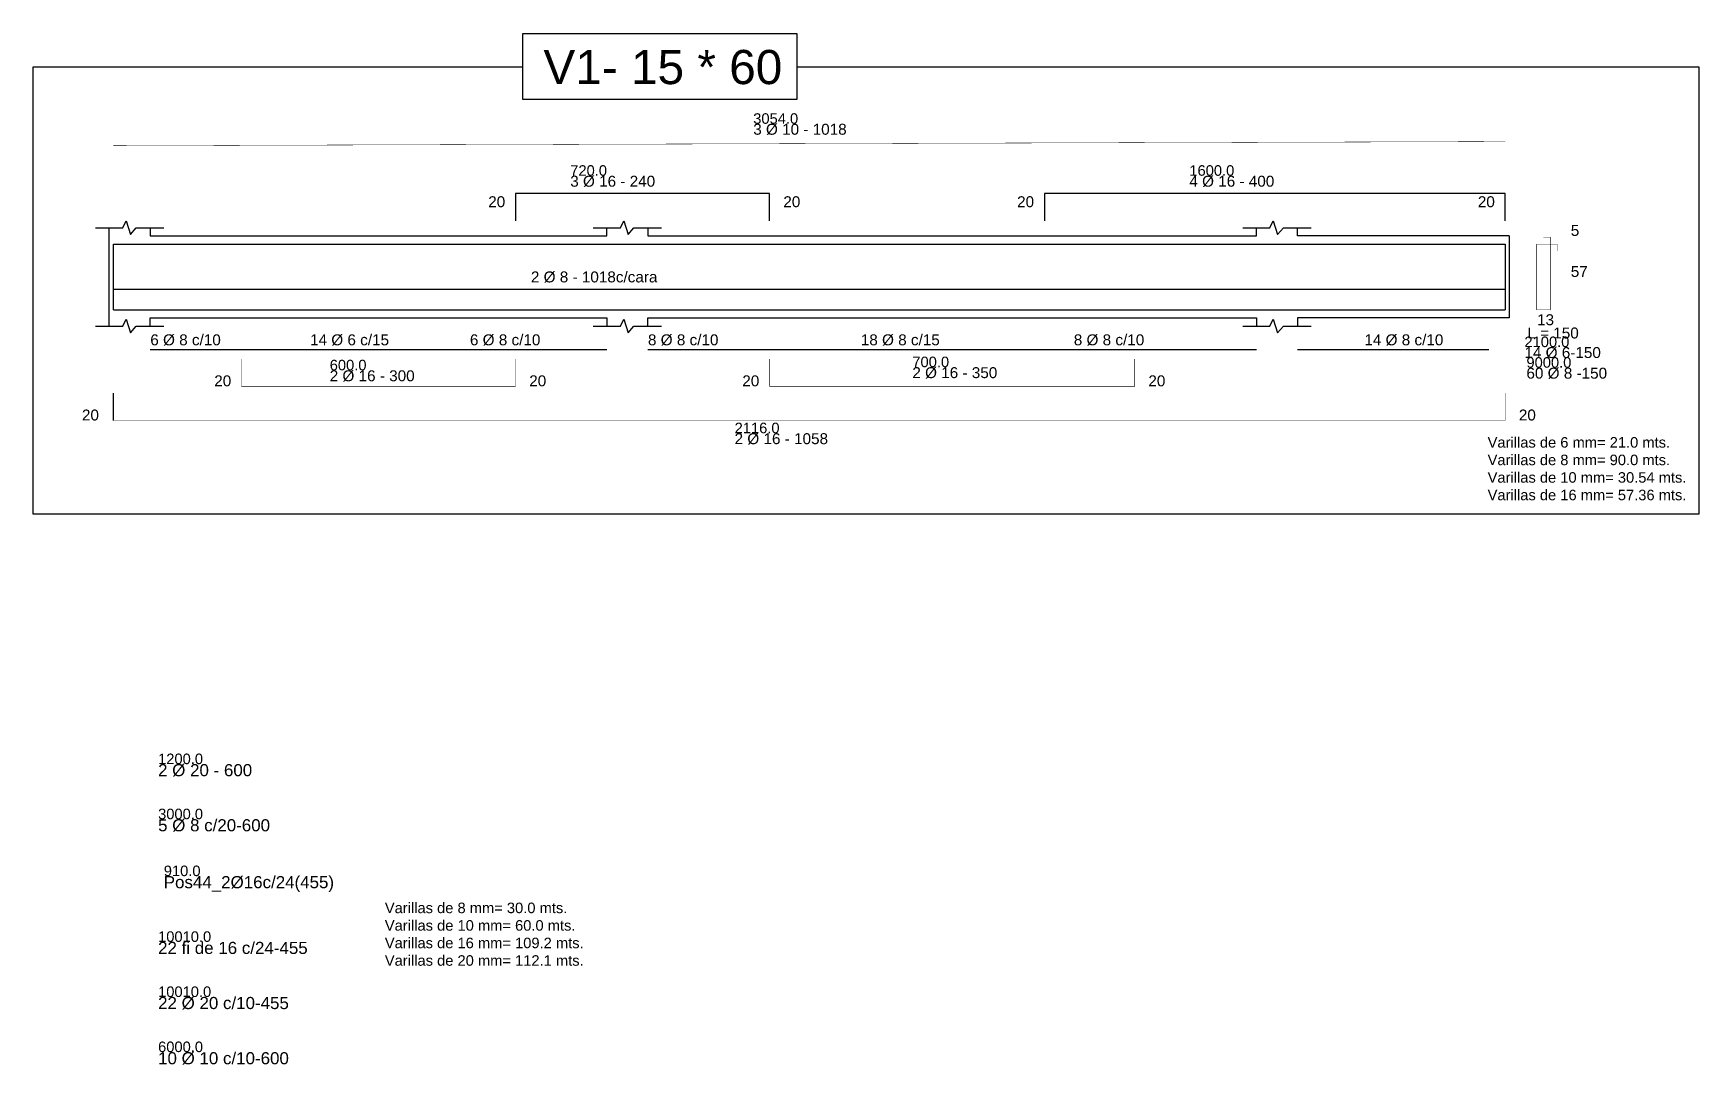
# Model space of a CAD drawing. Header units: millimetres. Extents: x 0.3 to 16.2, y 0.6 to 10.4.
import ezdxf

# ---------------------------------------------------------------- set-up
doc = ezdxf.new("R2010")
doc.units = ezdxf.units.MM
for name, color, linetype in [('1', 1, 'Continuous'), ('2', 2, 'Continuous'), ('3', 3, 'Continuous'), ('5', 5, 'Continuous'), ('Textos', 4, 'Continuous')]:
    doc.layers.add(name, color=color, linetype=linetype)
doc.styles.get("Standard").update_dxf_attribs({"font": 'arial.ttf'})

# ---------------------------------------------------------------- blocks, each defined once
blk = doc.blocks.new('8')
at = {"color": 3}
blk.add_attdef('8', (0, 0), '', height=10, dxfattribs=at)
blk = doc.blocks.new('20')
at = {"color": 7}
blk.add_attdef('20', (0, 0), '', height=10, dxfattribs=at)
blk = doc.blocks.new('10')
at = {"color": 4}
blk.add_attdef('10', (0, 0), '', height=10, dxfattribs=at)
blk = doc.blocks.new('16')
at = {"color": 6}
blk.add_attdef('16', (0, 0), '', height=10, dxfattribs=at)
blk = doc.blocks.new('6')
at = {"color": 2}
blk.add_attdef('6', (0, 0), '', height=10, dxfattribs=at)

msp = doc.modelspace()

# ---------------------------------------------------------------- linework, layer by layer
at = {"layer": '1'}
for p, q in [((1.457, 7.402), (5.799, 7.402)), ((6.189, 7.402), (11.974, 7.402)), ((12.364, 7.402), (14.184, 7.402))]:
    msp.add_line(p, q, dxfattribs=at)
at = {"layer": '2'}
msp.add_lwpolyline([(4.999, 10.407), (7.606, 10.407), (7.606, 9.777), (4.999, 9.777)], close=True, dxfattribs=at)
msp.add_lwpolyline([(7.606, 10.089), (16.18, 10.089), (16.18, 5.835), (0.344, 5.835), (0.344, 10.089), (4.999, 10.089)], dxfattribs=at)
at = {"layer": '3'}
for p, q in [((0.937, 8.559), (1.195, 8.559)), ((1.067, 7.623), (1.067, 8.559)), ((1.195, 8.559), (1.227, 8.624)), ((1.227, 8.624), (1.269, 8.494)), ((1.269, 8.494), (1.324, 8.559)), ((1.324, 8.559), (1.587, 8.559)), ((1.457, 8.559), (1.457, 8.481)), ((5.669, 8.559), (5.927, 8.559)), ((5.799, 8.481), (5.799, 8.559)), ((5.927, 8.559), (5.959, 8.624)), ((5.959, 8.624), (6.001, 8.494)), ((6.001, 8.494), (6.056, 8.559)), ((6.056, 8.559), (6.319, 8.559)), ((6.189, 8.559), (6.189, 8.481)), ((11.844, 8.559), (12.102, 8.559)), ((11.974, 8.481), (11.974, 8.559)), ((12.102, 8.559), (12.134, 8.624)), ((12.134, 8.624), (12.176, 8.494)), ((12.176, 8.494), (12.231, 8.559)), ((12.231, 8.559), (12.494, 8.559)), ((12.364, 8.481), (12.364, 8.559)), ((1.457, 8.481), (5.799, 8.481)), ((6.189, 8.481), (11.974, 8.481)), ((14.379, 8.481), (12.364, 8.481)), ((14.379, 8.481), (14.379, 7.701)), ((0.937, 7.623), (1.195, 7.623)), ((1.195, 7.623), (1.227, 7.688)), ((1.227, 7.688), (1.269, 7.558)), ((1.269, 7.558), (1.324, 7.623)), ((1.324, 7.623), (1.587, 7.623)), ((1.457, 7.623), (1.457, 7.701)), ((1.457, 7.701), (5.799, 7.701)), ((5.669, 7.623), (5.927, 7.623)), ((5.799, 7.701), (5.799, 7.623)), ((5.927, 7.623), (5.959, 7.688)), ((5.959, 7.688), (6.001, 7.558)), ((6.001, 7.558), (6.056, 7.623)), ((6.056, 7.623), (6.319, 7.623)), ((6.189, 7.623), (6.189, 7.701)), ((6.189, 7.701), (11.974, 7.701)), ((11.844, 7.623), (12.102, 7.623)), ((11.974, 7.701), (11.974, 7.623)), ((12.102, 7.623), (12.134, 7.688)), ((12.134, 7.688), (12.176, 7.558)), ((12.176, 7.558), (12.231, 7.623)), ((12.231, 7.623), (12.494, 7.623)), ((14.379, 7.701), (12.364, 7.701)), ((12.364, 7.701), (12.364, 7.623))]:
    msp.add_line(p, q, dxfattribs=at)
at = {"layer": '5'}
for p, q in [((7.346, 8.884), (4.93, 8.884)), ((4.93, 8.884), (4.93, 8.624)), ((7.346, 8.624), (7.346, 8.884)), ((14.34, 8.884), (9.959, 8.884)), ((9.959, 8.884), (9.959, 8.624)), ((14.34, 8.624), (14.34, 8.884)), ((1.106, 7.779), (1.106, 8.403)), ((1.106, 8.403), (6.15, 8.403)), ((5.838, 8.403), (12.325, 8.403)), ((12.013, 8.403), (14.34, 8.403)), ((14.34, 8.403), (14.34, 7.779)), ((1.106, 7.974), (14.34, 7.974)), ((1.106, 7.779), (6.15, 7.779)), ((5.838, 7.779), (12.325, 7.779)), ((12.013, 7.779), (14.34, 7.779)), ((1.106, 6.726), (1.106, 6.986))]:
    msp.add_line(p, q, dxfattribs=at)
at = {"layer": '5', "const_width": 0.0039}
for points in [[(1.106, 9.339), (14.34, 9.378)], [(14.834, 8.338), (14.834, 8.403), (14.639, 8.403), (14.639, 7.779), (14.769, 7.779), (14.769, 8.468), (14.704, 8.468)], [(2.325, 7.311), (2.325, 7.051), (4.93, 7.051), (4.93, 7.311)], [(7.346, 7.311), (7.346, 7.051), (10.817, 7.051), (10.817, 7.311)], [(14.34, 6.986), (14.34, 6.726)], [(1.106, 6.726), (14.34, 6.726)]]:
    msp.add_lwpolyline(points, dxfattribs=at)

# ---------------------------------------------------------------- block references
at = {"xscale": 0.01, "yscale": 0.01, "zscale": 0.01}
for name, p, values in [('10', (7.19, 9.547), {'10': '3054.0'}), ('16', (5.45, 9.053), {'16': '720.0'}), ('16', (11.337, 9.053), {'16': '1600.0'}), ('6', (14.523, 7.424), {'6': '2100.0'}), ('16', (3.163, 7.203), {'16': '600.0'}), ('16', (8.703, 7.233), {'16': '700.0'}), ('8', (14.542, 7.228), {'8': '9000.0'}), ('16', (7.013, 6.605), {'16': '2116.0'}), ('20', (1.531, 3.459), {'20': '1200.0'}), ('8', (1.531, 2.935), {'8': '3000.0'}), ('16', (1.585, 2.394), {'16': '910.0'}), ('16', (1.531, 1.769), {'16': '10010.0'}), ('20', (1.531, 1.245), {'20': '10010.0'}), ('10', (1.531, 0.721), {'10': '6000.0'})]:
    msp.add_blockref(name, p, dxfattribs=at).add_auto_attribs(values)

# ---------------------------------------------------------------- texts
for s, height, p in [('V1- 15 * 60', 0.325, (5.195, 9.924)), ('20', 0.104, (14.08, 8.754))]:
    msp.add_text(s, height=height).set_placement(p)
at = {"char_height": 0.1, "width": 1.97179, "attachment_point": 1}
for s, insert in [('Varillas de 6 mm= 21.0 mts.\\PVarillas de 8 mm= 90.0 mts.\\PVarillas de 10 mm= 30.54 mts.\\PVarillas de 16 mm= 57.36 mts.', (14.173, 6.568)), ('Varillas de 8 mm= 30.0 mts.\\PVarillas de 10 mm= 60.0 mts.\\PVarillas de 16 mm= 109.2 mts.\\PVarillas de 20 mm= 112.1 mts.', (3.687, 2.142))]:
    msp.add_mtext(s, dxfattribs=dict(at, insert=insert))
at = {"layer": 'Textos'}
for s, height, p in [('3 Ø 10 - 1018', 0.104, (7.19, 9.443)), ('3 Ø 16 - 240', 0.104, (5.45, 8.949)), ('4 Ø 16 - 400', 0.104, (11.337, 8.949)), ('20', 0.104, (4.67, 8.754)), ('20', 0.104, (7.476, 8.754)), ('20', 0.104, (9.699, 8.754)), ('5', 0.104, (14.964, 8.481)), ('2 Ø 8 - 1018c/cara', 0.104, (5.076, 8.039)), ('57', 0.104, (14.964, 8.091)), ('L = 150', 0.104, (14.551, 7.506)), ('13', 0.104, (14.643, 7.632)), ('6 Ø 8 c/10', 0.104, (1.457, 7.441)), ('14 Ø 6 c/15', 0.104, (2.976, 7.441)), ('6 Ø 8 c/10', 0.104, (4.496, 7.441)), ('8 Ø 8 c/10', 0.104, (6.189, 7.441)), ('18 Ø 8 c/15', 0.104, (8.213, 7.441)), ('8 Ø 8 c/10', 0.104, (10.238, 7.441)), ('14 Ø 8 c/10', 0.104, (13.001, 7.441)), ('14 Ø 6-150', 0.104, (14.523, 7.32)), ('20', 0.104, (2.065, 7.051)), ('2 Ø 16 - 300', 0.104, (3.163, 7.099)), ('20', 0.104, (5.06, 7.051)), ('20', 0.104, (7.086, 7.051)), ('2 Ø 16 - 350', 0.104, (8.703, 7.129)), ('20', 0.104, (10.947, 7.051)), ('60 Ø 8 -150', 0.104, (14.542, 7.124)), ('20', 0.104, (0.807, 6.726)), ('20', 0.104, (14.47, 6.726)), ('2 Ø 16 - 1058', 0.104, (7.013, 6.501)), ('2 %%C 20 - 600', 0.1152, (1.531, 3.344)), ('5 %%C 8 c/20-600', 0.1152, (1.531, 2.82)), ('Pos44_2%%c16c/24(455)', 0.1152, (1.585, 2.279)), ('22 fi de 16 c/24-455', 0.1152, (1.531, 1.654)), ('22 %%C 20 c/10-455', 0.1152, (1.531, 1.13)), ('10 %%C 10 c/10-600', 0.1152, (1.531, 0.605))]:
    msp.add_text(s, height=height, dxfattribs=at).set_placement(p)

doc.saveas('drawing.dxf')
